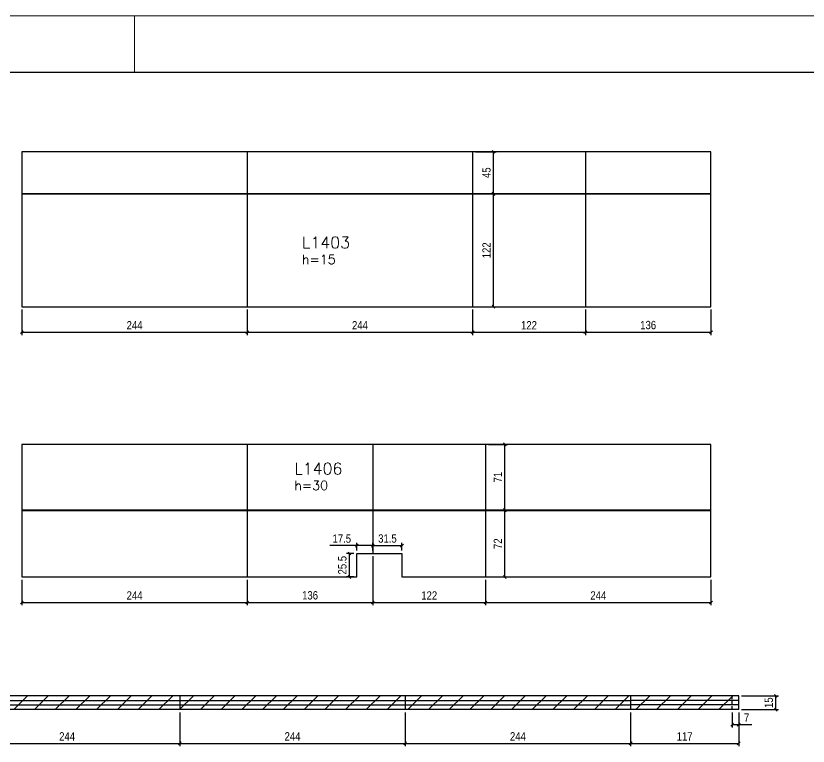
# Model space of a CAD drawing. Extents: x 1860 to 8661, y -614 to 3008.
# Drawn here: x 6278 to 7136, y 2217 to 3008 of the extents above; entities that cross this region are included whole.
import ezdxf

# ---------------------------------------------------------------- set-up
doc = ezdxf.new("R2010")
doc.units = 0
doc.linetypes.add('HIDDEN', pattern=[0.375, 0.25, -0.125])
for name, color, linetype in [('COTA', 241, 'Continuous'), ('F-LAJES-DIM', 2, 'Continuous'), ('F-LAJES-NOME', 4, 'Continuous'), ('Painéis', 200, 'Continuous'), ('SARR_2.2x7', 40, 'Continuous')]:
    doc.layers.add(name, color=color, linetype=linetype)
doc.layers.add('FOLHA', color=255, linetype='Continuous', lineweight=5)
doc.layers.add('Hachura', color=251, linetype='Continuous', lineweight=9)
doc.styles.add('COTA TECNICA-50', font='techl___.ttf', dxfattribs={"height": 9})
doc.styles.add('MCP', font='romans.shx')
doc.dimstyles.new('COTA PAINEL-50', dxfattribs={"dimtxt": 9, "dimasz": 3, "dimexe": 3, "dimexo": 3, "dimgap": 3, "dimtad": 1, "dimdec": 1, "dimzin": 12, "dimdsep": 46, "dimtxsty": 'COTA TECNICA-50', "dimblk1": 'OBLIQUE', "dimblk2": 'OBLIQUE', "dimsah": 1, "dimcen": 0.9, "dimclrd": 4, "dimclre": 4, "dimclrt": 240, "dimadec": 1, "dimazin": 3, "dimtfac": 1, "dimtdec": 1, "dimtmove": 0, "dimatfit": 3, "dimfxl": 1, "dimtolj": 1, "dimtzin": 12, "dimarcsym": 0})

# ---------------------------------------------------------------- blocks, each defined once
blk = doc.blocks.new('_Oblique')
at = {"color": 0, "linetype": 'ByBlock', "lineweight": -2}
blk.add_line((-0.5, -0.5), (0.5, 0.5), dxfattribs=at)
blk = doc.blocks.new('*D355')
at = {"layer": 'COTA', "color": 4, "lineweight": -2, "transparency": 16777216}
for p, q in [((6284.51, 2689.95), (6284.51, 2662.34)), ((6528.51, 2689.95), (6528.51, 2662.34)), ((6284.51, 2665.34), (6528.51, 2665.34))]:
    blk.add_line(p, q, dxfattribs=at)
at = {"layer": 'Defpoints', "color": 0, "transparency": 16777216}
for p in [(6284.51, 2692.95), (6528.51, 2692.95), (6528.51, 2665.34)]:
    blk.add_point(p, dxfattribs=at)
at = {"layer": 'COTA', "color": 4, "lineweight": -2, "transparency": 16777216, "xscale": 3, "yscale": 3, "zscale": 3, "rotation": 180}
blk.add_blockref('_Oblique', (6284.51, 2665.34), dxfattribs=at)
at = {"layer": 'COTA', "color": 4, "lineweight": -2, "transparency": 16777216, "xscale": 3, "yscale": 3, "zscale": 3}
blk.add_blockref('_Oblique', (6528.51, 2665.34), dxfattribs=at)
at = {"layer": 'COTA', "color": 240, "transparency": 16777216, "insert": (6406.51, 2672.91), "char_height": 9, "attachment_point": 5, "style": 'COTA TECNICA-50'}
blk.add_mtext('\\A1;244', dxfattribs=at)
blk = doc.blocks.new('*D356')
at = {"layer": 'COTA', "color": 4, "lineweight": -2, "transparency": 16777216}
for p, q in [((6528.51, 2689.95), (6528.51, 2662.34)), ((6772.51, 2689.95), (6772.51, 2662.34)), ((6528.51, 2665.34), (6772.51, 2665.34))]:
    blk.add_line(p, q, dxfattribs=at)
at = {"layer": 'Defpoints', "color": 0, "transparency": 16777216}
for p in [(6528.51, 2692.95), (6772.51, 2692.95), (6772.51, 2665.34)]:
    blk.add_point(p, dxfattribs=at)
at = {"layer": 'COTA', "color": 4, "lineweight": -2, "transparency": 16777216, "xscale": 3, "yscale": 3, "zscale": 3, "rotation": 180}
blk.add_blockref('_Oblique', (6528.51, 2665.34), dxfattribs=at)
at = {"layer": 'COTA', "color": 4, "lineweight": -2, "transparency": 16777216, "xscale": 3, "yscale": 3, "zscale": 3}
blk.add_blockref('_Oblique', (6772.51, 2665.34), dxfattribs=at)
at = {"layer": 'COTA', "color": 240, "transparency": 16777216, "insert": (6650.51, 2672.91), "char_height": 9, "attachment_point": 5, "style": 'COTA TECNICA-50'}
blk.add_mtext('\\A1;244', dxfattribs=at)
blk = doc.blocks.new('*D357')
at = {"layer": 'COTA', "color": 4, "lineweight": -2, "transparency": 16777216}
for p, q in [((6772.51, 2689.95), (6772.51, 2662.34)), ((6894.51, 2689.95), (6894.51, 2662.34)), ((6772.51, 2665.34), (6894.51, 2665.34))]:
    blk.add_line(p, q, dxfattribs=at)
at = {"layer": 'Defpoints', "color": 0, "transparency": 16777216}
for p in [(6772.51, 2692.95), (6894.51, 2692.95), (6894.51, 2665.34)]:
    blk.add_point(p, dxfattribs=at)
at = {"layer": 'COTA', "color": 4, "lineweight": -2, "transparency": 16777216, "xscale": 3, "yscale": 3, "zscale": 3, "rotation": 180}
blk.add_blockref('_Oblique', (6772.51, 2665.34), dxfattribs=at)
at = {"layer": 'COTA', "color": 4, "lineweight": -2, "transparency": 16777216, "xscale": 3, "yscale": 3, "zscale": 3}
blk.add_blockref('_Oblique', (6894.51, 2665.34), dxfattribs=at)
at = {"layer": 'COTA', "color": 240, "transparency": 16777216, "insert": (6833.51, 2672.9), "char_height": 9, "attachment_point": 5, "style": 'COTA TECNICA-50'}
blk.add_mtext('\\A1;122', dxfattribs=at)
blk = doc.blocks.new('*D360')
at = {"layer": 'COTA', "color": 4, "lineweight": -2, "transparency": 16777216}
for p, q in [((6775.51, 2814.95), (6798.1, 2814.95)), ((6795.1, 2692.95), (6795.1, 2814.95)), ((6775.51, 2692.95), (6798.1, 2692.95))]:
    blk.add_line(p, q, dxfattribs=at)
at = {"layer": 'Defpoints', "color": 0, "transparency": 16777216}
for p in [(6772.51, 2814.95), (6795.1, 2814.95), (6772.51, 2692.95)]:
    blk.add_point(p, dxfattribs=at)
at = {"layer": 'COTA', "color": 4, "lineweight": -2, "transparency": 16777216, "xscale": 3, "yscale": 3, "zscale": 3}
for p, rotation in [((6795.1, 2814.95), 90), ((6795.1, 2692.95), 270)]:
    blk.add_blockref('_Oblique', p, dxfattribs=dict(at, rotation=rotation))
at = {"layer": 'COTA', "color": 240, "transparency": 16777216, "insert": (6787.55, 2753.95), "char_height": 9, "attachment_point": 5, "rotation": 90, "style": 'COTA TECNICA-50'}
blk.add_mtext('\\A1;122', dxfattribs=at)
blk = doc.blocks.new('*D361')
at = {"layer": 'COTA', "color": 4, "lineweight": -2, "transparency": 16777216}
for p, q in [((6775.51, 2860.45), (6798.1, 2860.45)), ((6795.1, 2815.45), (6795.1, 2860.45)), ((6775.51, 2815.45), (6798.1, 2815.45))]:
    blk.add_line(p, q, dxfattribs=at)
at = {"layer": 'Defpoints', "color": 0, "transparency": 16777216}
for p in [(6772.51, 2860.45), (6795.1, 2860.45), (6772.51, 2815.45)]:
    blk.add_point(p, dxfattribs=at)
at = {"layer": 'COTA', "color": 4, "lineweight": -2, "transparency": 16777216, "xscale": 3, "yscale": 3, "zscale": 3}
for p, rotation in [((6795.1, 2860.45), 90), ((6795.1, 2815.45), 270)]:
    blk.add_blockref('_Oblique', p, dxfattribs=dict(at, rotation=rotation))
at = {"layer": 'COTA', "color": 240, "transparency": 16777216, "insert": (6787.5, 2837.95), "char_height": 9, "attachment_point": 5, "rotation": 90, "style": 'COTA TECNICA-50'}
blk.add_mtext('\\A1;45', dxfattribs=at)
blk = doc.blocks.new('*D362')
at = {"layer": 'COTA', "color": 4, "lineweight": -2, "transparency": 16777216}
for p, q in [((6894.51, 2689.95), (6894.51, 2662.34)), ((7030.51, 2689.95), (7030.51, 2662.34)), ((6894.51, 2665.34), (7030.51, 2665.34))]:
    blk.add_line(p, q, dxfattribs=at)
at = {"layer": 'Defpoints', "color": 0, "transparency": 16777216}
for p in [(6894.51, 2692.95), (7030.51, 2692.95), (7030.51, 2665.34)]:
    blk.add_point(p, dxfattribs=at)
at = {"layer": 'COTA', "color": 4, "lineweight": -2, "transparency": 16777216, "xscale": 3, "yscale": 3, "zscale": 3, "rotation": 180}
blk.add_blockref('_Oblique', (6894.51, 2665.34), dxfattribs=at)
at = {"layer": 'COTA', "color": 4, "lineweight": -2, "transparency": 16777216, "xscale": 3, "yscale": 3, "zscale": 3}
blk.add_blockref('_Oblique', (7030.51, 2665.34), dxfattribs=at)
at = {"layer": 'COTA', "color": 240, "transparency": 16777216, "insert": (6962.51, 2673.04), "char_height": 9, "attachment_point": 5, "style": 'COTA TECNICA-50'}
blk.add_mtext('\\A1;136', dxfattribs=at)
blk = doc.blocks.new('*D374')
at = {"layer": 'COTA', "color": 4, "lineweight": -2, "transparency": 16777216}
for p, q in [((6284.51, 2397.55), (6284.51, 2369.95)), ((6528.51, 2397.55), (6528.51, 2369.95)), ((6284.51, 2372.95), (6528.51, 2372.95))]:
    blk.add_line(p, q, dxfattribs=at)
at = {"layer": 'Defpoints', "color": 0, "transparency": 16777216}
for p in [(6284.51, 2400.55), (6528.51, 2400.55), (6528.51, 2372.95)]:
    blk.add_point(p, dxfattribs=at)
at = {"layer": 'COTA', "color": 4, "lineweight": -2, "transparency": 16777216, "xscale": 3, "yscale": 3, "zscale": 3, "rotation": 180}
blk.add_blockref('_Oblique', (6284.51, 2372.95), dxfattribs=at)
at = {"layer": 'COTA', "color": 4, "lineweight": -2, "transparency": 16777216, "xscale": 3, "yscale": 3, "zscale": 3}
blk.add_blockref('_Oblique', (6528.51, 2372.95), dxfattribs=at)
at = {"layer": 'COTA', "color": 240, "transparency": 16777216, "insert": (6406.51, 2380.52), "char_height": 9, "attachment_point": 5, "style": 'COTA TECNICA-50'}
blk.add_mtext('\\A1;244', dxfattribs=at)
blk = doc.blocks.new('*D375')
at = {"layer": 'COTA', "color": 4, "lineweight": -2, "transparency": 16777216}
for p, q in [((6786.51, 2397.55), (6786.51, 2369.95)), ((7030.51, 2397.55), (7030.51, 2369.95)), ((6786.51, 2372.95), (7030.51, 2372.95))]:
    blk.add_line(p, q, dxfattribs=at)
at = {"layer": 'Defpoints', "color": 0, "transparency": 16777216}
for p in [(6786.51, 2400.55), (7030.51, 2400.55), (7030.51, 2372.95)]:
    blk.add_point(p, dxfattribs=at)
at = {"layer": 'COTA', "color": 4, "lineweight": -2, "transparency": 16777216, "xscale": 3, "yscale": 3, "zscale": 3, "rotation": 180}
blk.add_blockref('_Oblique', (6786.51, 2372.95), dxfattribs=at)
at = {"layer": 'COTA', "color": 4, "lineweight": -2, "transparency": 16777216, "xscale": 3, "yscale": 3, "zscale": 3}
blk.add_blockref('_Oblique', (7030.51, 2372.95), dxfattribs=at)
at = {"layer": 'COTA', "color": 240, "transparency": 16777216, "insert": (6908.51, 2380.52), "char_height": 9, "attachment_point": 5, "style": 'COTA TECNICA-50'}
blk.add_mtext('\\A1;244', dxfattribs=at)
blk = doc.blocks.new('*D376')
at = {"layer": 'COTA', "color": 4, "lineweight": -2, "transparency": 16777216}
for p, q in [((6664.51, 2423.05), (6664.51, 2369.95)), ((6528.51, 2397.55), (6528.51, 2369.95)), ((6528.51, 2372.95), (6664.51, 2372.95))]:
    blk.add_line(p, q, dxfattribs=at)
at = {"layer": 'Defpoints', "color": 0, "transparency": 16777216}
for p in [(6664.51, 2426.05), (6528.51, 2400.55), (6664.51, 2372.95)]:
    blk.add_point(p, dxfattribs=at)
at = {"layer": 'COTA', "color": 4, "lineweight": -2, "transparency": 16777216, "xscale": 3, "yscale": 3, "zscale": 3, "rotation": 180}
blk.add_blockref('_Oblique', (6528.51, 2372.95), dxfattribs=at)
at = {"layer": 'COTA', "color": 4, "lineweight": -2, "transparency": 16777216, "xscale": 3, "yscale": 3, "zscale": 3}
blk.add_blockref('_Oblique', (6664.51, 2372.95), dxfattribs=at)
at = {"layer": 'COTA', "color": 240, "transparency": 16777216, "insert": (6596.51, 2380.65), "char_height": 9, "attachment_point": 5, "style": 'COTA TECNICA-50'}
blk.add_mtext('\\A1;136', dxfattribs=at)
blk = doc.blocks.new('*D377')
at = {"layer": 'COTA', "color": 4, "lineweight": -2, "transparency": 16777216}
for p, q in [((6664.51, 2423.05), (6664.51, 2369.95)), ((6786.51, 2397.55), (6786.51, 2369.95)), ((6664.51, 2372.95), (6786.51, 2372.95))]:
    blk.add_line(p, q, dxfattribs=at)
at = {"layer": 'Defpoints', "color": 0, "transparency": 16777216}
for p in [(6664.51, 2426.05), (6786.51, 2400.55), (6786.51, 2372.95)]:
    blk.add_point(p, dxfattribs=at)
at = {"layer": 'COTA', "color": 4, "lineweight": -2, "transparency": 16777216, "xscale": 3, "yscale": 3, "zscale": 3, "rotation": 180}
blk.add_blockref('_Oblique', (6664.51, 2372.95), dxfattribs=at)
at = {"layer": 'COTA', "color": 4, "lineweight": -2, "transparency": 16777216, "xscale": 3, "yscale": 3, "zscale": 3}
blk.add_blockref('_Oblique', (6786.51, 2372.95), dxfattribs=at)
at = {"layer": 'COTA', "color": 240, "transparency": 16777216, "insert": (6725.51, 2380.5), "char_height": 9, "attachment_point": 5, "style": 'COTA TECNICA-50'}
blk.add_mtext('\\A1;122', dxfattribs=at)
blk = doc.blocks.new('*D378')
at = {"layer": 'COTA', "color": 4, "lineweight": -2, "transparency": 16777216}
for p, q in [((6644.01, 2426.05), (6636.07, 2426.05)), ((6639.07, 2400.55), (6639.07, 2426.05)), ((6644.01, 2400.55), (6636.07, 2400.55))]:
    blk.add_line(p, q, dxfattribs=at)
at = {"layer": 'Defpoints', "color": 0, "transparency": 16777216}
for p in [(6639.07, 2426.05), (6647.01, 2426.05), (6647.01, 2400.55)]:
    blk.add_point(p, dxfattribs=at)
at = {"layer": 'COTA', "color": 4, "lineweight": -2, "transparency": 16777216, "xscale": 3, "yscale": 3, "zscale": 3}
for p, rotation in [((6639.07, 2426.05), 90), ((6639.07, 2400.55), 270)]:
    blk.add_blockref('_Oblique', p, dxfattribs=dict(at, rotation=rotation))
at = {"layer": 'COTA', "color": 240, "transparency": 16777216, "insert": (6631.47, 2413.3), "char_height": 9, "attachment_point": 5, "rotation": 90, "style": 'COTA TECNICA-50'}
blk.add_mtext('\\A1;25.5', dxfattribs=at)
blk = doc.blocks.new('*D379')
at = {"layer": 'COTA', "color": 4, "lineweight": -2, "transparency": 16777216}
for p, q in [((6647.01, 2429.05), (6647.01, 2437.44)), ((6664.51, 2429.05), (6664.51, 2437.44)), ((6647.01, 2434.44), (6617.77, 2434.44)), ((6664.51, 2434.44), (6647.01, 2434.44))]:
    blk.add_line(p, q, dxfattribs=at)
at = {"layer": 'Defpoints', "color": 0, "transparency": 16777216}
for p in [(6647.01, 2434.44), (6647.01, 2426.05), (6664.51, 2426.05)]:
    blk.add_point(p, dxfattribs=at)
at = {"layer": 'COTA', "color": 4, "lineweight": -2, "transparency": 16777216, "xscale": 3, "yscale": 3, "zscale": 3, "rotation": 180}
blk.add_blockref('_Oblique', (6647.01, 2434.44), dxfattribs=at)
at = {"layer": 'COTA', "color": 4, "lineweight": -2, "transparency": 16777216, "xscale": 3, "yscale": 3, "zscale": 3}
blk.add_blockref('_Oblique', (6664.51, 2434.44), dxfattribs=at)
at = {"layer": 'COTA', "color": 240, "transparency": 16777216, "insert": (6630.89, 2442.03), "char_height": 9, "attachment_point": 5, "style": 'COTA TECNICA-50'}
blk.add_mtext('\\A1;17.5', dxfattribs=at)
blk = doc.blocks.new('*D380')
at = {"layer": 'COTA', "color": 4, "lineweight": -2, "transparency": 16777216}
for p, q in [((6664.51, 2429.05), (6664.51, 2437.44)), ((6696.01, 2429.05), (6696.01, 2437.44)), ((6664.51, 2434.44), (6696.01, 2434.44))]:
    blk.add_line(p, q, dxfattribs=at)
at = {"layer": 'Defpoints', "color": 0, "transparency": 16777216}
for p in [(6696.01, 2434.44), (6664.51, 2426.05), (6696.01, 2426.05)]:
    blk.add_point(p, dxfattribs=at)
at = {"layer": 'COTA', "color": 4, "lineweight": -2, "transparency": 16777216, "xscale": 3, "yscale": 3, "zscale": 3, "rotation": 180}
blk.add_blockref('_Oblique', (6664.51, 2434.44), dxfattribs=at)
at = {"layer": 'COTA', "color": 4, "lineweight": -2, "transparency": 16777216, "xscale": 3, "yscale": 3, "zscale": 3}
blk.add_blockref('_Oblique', (6696.01, 2434.44), dxfattribs=at)
at = {"layer": 'COTA', "color": 240, "transparency": 16777216, "insert": (6680.26, 2442.13), "char_height": 9, "attachment_point": 5, "style": 'COTA TECNICA-50'}
blk.add_mtext('\\A1;31.5', dxfattribs=at)
blk = doc.blocks.new('*D381')
at = {"layer": 'COTA', "color": 4, "lineweight": -2, "transparency": 16777216}
for p, q in [((6789.51, 2472.55), (6810.37, 2472.55)), ((6807.37, 2400.55), (6807.37, 2472.55)), ((6789.51, 2400.55), (6810.37, 2400.55))]:
    blk.add_line(p, q, dxfattribs=at)
at = {"layer": 'Defpoints', "color": 0, "transparency": 16777216}
for p in [(6786.51, 2472.55), (6807.37, 2472.55), (6786.51, 2400.55)]:
    blk.add_point(p, dxfattribs=at)
at = {"layer": 'COTA', "color": 4, "lineweight": -2, "transparency": 16777216, "xscale": 3, "yscale": 3, "zscale": 3}
for p, rotation in [((6807.37, 2472.55), 90), ((6807.37, 2400.55), 270)]:
    blk.add_blockref('_Oblique', p, dxfattribs=dict(at, rotation=rotation))
at = {"layer": 'COTA', "color": 240, "transparency": 16777216, "insert": (6799.8, 2436.55), "char_height": 9, "attachment_point": 5, "rotation": 90, "style": 'COTA TECNICA-50'}
blk.add_mtext('\\A1;72', dxfattribs=at)
blk = doc.blocks.new('*D382')
at = {"layer": 'COTA', "color": 4, "lineweight": -2, "transparency": 16777216}
for p, q in [((6789.51, 2544.05), (6810.37, 2544.05)), ((6807.37, 2473.05), (6807.37, 2544.05)), ((6789.51, 2473.05), (6810.37, 2473.05))]:
    blk.add_line(p, q, dxfattribs=at)
at = {"layer": 'Defpoints', "color": 0, "transparency": 16777216}
for p in [(6786.51, 2544.05), (6807.37, 2544.05), (6786.51, 2473.05)]:
    blk.add_point(p, dxfattribs=at)
at = {"layer": 'COTA', "color": 4, "lineweight": -2, "transparency": 16777216, "xscale": 3, "yscale": 3, "zscale": 3}
for p, rotation in [((6807.37, 2544.05), 90), ((6807.37, 2473.05), 270)]:
    blk.add_blockref('_Oblique', p, dxfattribs=dict(at, rotation=rotation))
at = {"layer": 'COTA', "color": 240, "transparency": 16777216, "insert": (6799.8, 2508.55), "char_height": 9, "attachment_point": 5, "rotation": 90, "style": 'COTA TECNICA-50'}
blk.add_mtext('\\A1;71', dxfattribs=at)
blk = doc.blocks.new('*D449')
at = {"layer": 'COTA', "color": 4, "lineweight": -2, "transparency": 16777216}
for p, q in [((6211.51, 2254.02), (6211.51, 2217.5)), ((6455.51, 2254.02), (6455.51, 2217.5)), ((6211.51, 2220.5), (6455.51, 2220.5))]:
    blk.add_line(p, q, dxfattribs=at)
at = {"layer": 'Defpoints', "color": 0, "transparency": 16777216}
for p in [(6211.51, 2257.02), (6455.51, 2257.02), (6455.51, 2220.5)]:
    blk.add_point(p, dxfattribs=at)
at = {"layer": 'COTA', "color": 4, "lineweight": -2, "transparency": 16777216, "xscale": 3, "yscale": 3, "zscale": 3, "rotation": 180}
blk.add_blockref('_Oblique', (6211.51, 2220.5), dxfattribs=at)
at = {"layer": 'COTA', "color": 4, "lineweight": -2, "transparency": 16777216, "xscale": 3, "yscale": 3, "zscale": 3}
blk.add_blockref('_Oblique', (6455.51, 2220.5), dxfattribs=at)
at = {"layer": 'COTA', "color": 240, "transparency": 16777216, "insert": (6333.51, 2228.07), "char_height": 9, "attachment_point": 5, "style": 'COTA TECNICA-50'}
blk.add_mtext('\\A1;244', dxfattribs=at)
blk = doc.blocks.new('*D450')
at = {"layer": 'COTA', "color": 4, "lineweight": -2, "transparency": 16777216}
for p, q in [((6455.51, 2254.02), (6455.51, 2217.5)), ((6699.51, 2254.02), (6699.51, 2217.5)), ((6455.51, 2220.5), (6699.51, 2220.5))]:
    blk.add_line(p, q, dxfattribs=at)
at = {"layer": 'Defpoints', "color": 0, "transparency": 16777216}
for p in [(6455.51, 2257.02), (6699.51, 2257.02), (6699.51, 2220.5)]:
    blk.add_point(p, dxfattribs=at)
at = {"layer": 'COTA', "color": 4, "lineweight": -2, "transparency": 16777216, "xscale": 3, "yscale": 3, "zscale": 3, "rotation": 180}
blk.add_blockref('_Oblique', (6455.51, 2220.5), dxfattribs=at)
at = {"layer": 'COTA', "color": 4, "lineweight": -2, "transparency": 16777216, "xscale": 3, "yscale": 3, "zscale": 3}
blk.add_blockref('_Oblique', (6699.51, 2220.5), dxfattribs=at)
at = {"layer": 'COTA', "color": 240, "transparency": 16777216, "insert": (6577.51, 2228.07), "char_height": 9, "attachment_point": 5, "style": 'COTA TECNICA-50'}
blk.add_mtext('\\A1;244', dxfattribs=at)
blk = doc.blocks.new('*D451')
at = {"layer": 'COTA', "color": 4, "lineweight": -2, "transparency": 16777216}
for p, q in [((6699.51, 2254.02), (6699.51, 2217.5)), ((6943.51, 2254.02), (6943.51, 2217.5)), ((6699.51, 2220.5), (6943.51, 2220.5))]:
    blk.add_line(p, q, dxfattribs=at)
at = {"layer": 'Defpoints', "color": 0, "transparency": 16777216}
for p in [(6699.51, 2257.02), (6943.51, 2257.02), (6943.51, 2220.5)]:
    blk.add_point(p, dxfattribs=at)
at = {"layer": 'COTA', "color": 4, "lineweight": -2, "transparency": 16777216, "xscale": 3, "yscale": 3, "zscale": 3, "rotation": 180}
blk.add_blockref('_Oblique', (6699.51, 2220.5), dxfattribs=at)
at = {"layer": 'COTA', "color": 4, "lineweight": -2, "transparency": 16777216, "xscale": 3, "yscale": 3, "zscale": 3}
blk.add_blockref('_Oblique', (6943.51, 2220.5), dxfattribs=at)
at = {"layer": 'COTA', "color": 240, "transparency": 16777216, "insert": (6821.51, 2228.07), "char_height": 9, "attachment_point": 5, "style": 'COTA TECNICA-50'}
blk.add_mtext('\\A1;244', dxfattribs=at)
blk = doc.blocks.new('*D453')
at = {"layer": 'COTA', "color": 4, "lineweight": -2, "transparency": 16777216}
for p, q in [((6943.51, 2254.02), (6943.51, 2217.5)), ((7060.51, 2254.02), (7060.51, 2217.5)), ((6943.51, 2220.5), (7060.51, 2220.5))]:
    blk.add_line(p, q, dxfattribs=at)
at = {"layer": 'Defpoints', "color": 0, "transparency": 16777216}
for p in [(6943.51, 2257.02), (7060.51, 2257.02), (7060.51, 2220.5)]:
    blk.add_point(p, dxfattribs=at)
at = {"layer": 'COTA', "color": 4, "lineweight": -2, "transparency": 16777216, "xscale": 3, "yscale": 3, "zscale": 3, "rotation": 180}
blk.add_blockref('_Oblique', (6943.51, 2220.5), dxfattribs=at)
at = {"layer": 'COTA', "color": 4, "lineweight": -2, "transparency": 16777216, "xscale": 3, "yscale": 3, "zscale": 3}
blk.add_blockref('_Oblique', (7060.51, 2220.5), dxfattribs=at)
at = {"layer": 'COTA', "color": 240, "transparency": 16777216, "insert": (7002.01, 2228.07), "char_height": 9, "attachment_point": 5, "style": 'COTA TECNICA-50'}
blk.add_mtext('\\A1;117', dxfattribs=at)
blk = doc.blocks.new('*D454')
at = {"layer": 'COTA', "color": 4, "lineweight": -2, "transparency": 16777216}
for p, q in [((7053.51, 2254.02), (7053.51, 2237.79)), ((7060.51, 2254.02), (7060.51, 2237.79)), ((7053.51, 2240.79), (7060.51, 2240.79)), ((7060.51, 2240.79), (7074.66, 2240.79))]:
    blk.add_line(p, q, dxfattribs=at)
at = {"layer": 'Defpoints', "color": 0, "transparency": 16777216}
for p in [(7053.51, 2257.02), (7060.51, 2257.02), (7060.51, 2240.79)]:
    blk.add_point(p, dxfattribs=at)
at = {"layer": 'COTA', "color": 4, "lineweight": -2, "transparency": 16777216, "xscale": 3, "yscale": 3, "zscale": 3, "rotation": 180}
blk.add_blockref('_Oblique', (7053.51, 2240.79), dxfattribs=at)
at = {"layer": 'COTA', "color": 4, "lineweight": -2, "transparency": 16777216, "xscale": 3, "yscale": 3, "zscale": 3}
blk.add_blockref('_Oblique', (7060.51, 2240.79), dxfattribs=at)
at = {"layer": 'COTA', "color": 240, "transparency": 16777216, "insert": (7069.08, 2248.35), "char_height": 9, "attachment_point": 5, "style": 'COTA TECNICA-50'}
blk.add_mtext('\\A1;7', dxfattribs=at)
blk = doc.blocks.new('*D455')
at = {"layer": 'COTA', "color": 4, "lineweight": -2, "transparency": 16777216}
for p, q in [((7063.51, 2272.02), (7103.68, 2272.02)), ((7100.68, 2257.02), (7100.68, 2272.02)), ((7063.51, 2257.02), (7103.68, 2257.02))]:
    blk.add_line(p, q, dxfattribs=at)
at = {"layer": 'Defpoints', "color": 0, "transparency": 16777216}
for p in [(7060.51, 2272.02), (7100.68, 2272.02), (7060.51, 2257.02)]:
    blk.add_point(p, dxfattribs=at)
at = {"layer": 'COTA', "color": 4, "lineweight": -2, "transparency": 16777216, "xscale": 3, "yscale": 3, "zscale": 3}
for p, rotation in [((7100.68, 2272.02), 90), ((7100.68, 2257.02), 270)]:
    blk.add_blockref('_Oblique', p, dxfattribs=dict(at, rotation=rotation))
at = {"layer": 'COTA', "color": 240, "transparency": 16777216, "insert": (7093.08, 2264.52), "char_height": 9, "attachment_point": 5, "rotation": 90, "style": 'COTA TECNICA-50'}
blk.add_mtext('\\A1;15', dxfattribs=at)

msp = doc.modelspace()

# ---------------------------------------------------------------- hatches: boundary and pattern name
at = {"layer": 'Hachura', "linetype": 'ByBlock'}
h = msp.add_hatch(dxfattribs=at)
h.set_pattern_fill('ANSI31', color=256, scale=5)
h.paths.add_polyline_path([(5479.51, 2272.02), (5479.51, 2257.02), (5723.51, 2257.02), (5723.51, 2272.02)])
h.paths.add_polyline_path([(5723.51, 2272.02), (5723.51, 2257.02), (5967.51, 2257.02), (5967.51, 2272.02)])
h.paths.add_polyline_path([(6211.51, 2257.02), (6211.51, 2272.02), (5967.51, 2272.02), (5967.51, 2257.02)])
h.paths.add_polyline_path([(6455.51, 2257.02), (6455.51, 2272.02), (6211.51, 2272.02), (6211.51, 2257.02)])
h.paths.add_polyline_path([(6699.51, 2257.02), (6699.51, 2272.02), (6455.51, 2272.02), (6455.51, 2257.02)])
h.paths.add_polyline_path([(6699.51, 2272.02), (6699.51, 2257.02), (6943.51, 2257.02), (6943.51, 2272.02)])
h.paths.add_polyline_path([(6943.51, 2272.02), (6943.51, 2257.02), (7060.51, 2257.02), (7060.51, 2272.02)])

# ---------------------------------------------------------------- linework, layer by layer
at = {"color": 30}
msp.add_line((2012.11, 2946.69), (8600.49, 2946.69), dxfattribs=at)
at = {"layer": 'FOLHA'}
for p, q in [((1859.7, 3007.66), (8661.45, 3007.66)), ((6406.48, 3007.66), (6406.48, 2946.69))]:
    msp.add_line(p, q, dxfattribs=at)
at = {"layer": 'Painéis'}
for p, q in [((6528.51, 2860.45), (6528.51, 2692.95)), ((6772.51, 2860.45), (6772.51, 2692.95)), ((6894.51, 2860.45), (6894.51, 2692.95)), ((6284.51, 2815.45), (7030.51, 2815.45)), ((6284.51, 2814.95), (7030.51, 2814.95)), ((6528.51, 2544.05), (6528.51, 2400.55)), ((6664.51, 2544.05), (6664.51, 2426.05)), ((6786.51, 2544.05), (6786.51, 2400.55)), ((6284.51, 2473.05), (7030.51, 2473.05)), ((6284.51, 2472.55), (7030.51, 2472.55)), ((7060.51, 2272.02), (5479.51, 2272.02)), ((6455.51, 2272.02), (6455.51, 2257.02)), ((6699.51, 2272.02), (6699.51, 2257.02)), ((6943.51, 2272.02), (6943.51, 2257.02)), ((7060.51, 2257.02), (7060.51, 2272.02)), ((7060.51, 2257.02), (5479.51, 2257.02))]:
    msp.add_line(p, q, dxfattribs=at)
for points in [[(6284.51, 2692.95), (7030.51, 2692.95), (7030.51, 2860.45), (6284.51, 2860.45)], [(7030.51, 2500.55), (7030.51, 2544.05), (6284.51, 2544.05), (6284.51, 2476.05), (6284.51, 2400.55), (6647.01, 2400.55), (6647.01, 2426.05), (6696.01, 2426.05), (6696.01, 2400.55), (7030.51, 2400.55)]]:
    msp.add_lwpolyline(points, close=True, dxfattribs=at)
at = {"layer": 'SARR_2.2x7'}
for p, q in [((6211.51, 2267.02), (6455.51, 2267.02)), ((6455.51, 2267.02), (6699.51, 2267.02)), ((6699.51, 2267.02), (6943.51, 2267.02)), ((7060.51, 2267.02), (6943.51, 2267.02)), ((6211.51, 2262.02), (6455.51, 2262.02)), ((6455.51, 2262.02), (6699.51, 2262.02)), ((6699.51, 2262.02), (6943.51, 2262.02)), ((7060.51, 2262.02), (6943.51, 2262.02))]:
    msp.add_line(p, q, dxfattribs=at)
at = {"layer": 'SARR_2.2x7', "linetype": 'HIDDEN', "ltscale": 15}
msp.add_line((7053.51, 2257.02), (7053.51, 2272.02), dxfattribs=at)

# ---------------------------------------------------------------- texts
at = {"layer": 'F-LAJES-DIM', "linetype": 'Continuous', "style": 'MCP'}
for s, p in [('h=15', (6587.78, 2739.14)), ('h=30', (6579.55, 2494.55))]:
    msp.add_text(s, height=10, dxfattribs=at).set_placement(p)
at = {"layer": 'F-LAJES-NOME', "linetype": 'Continuous', "style": 'MCP'}
for s, p in [('L1403', (6587.78, 2756.14)), ('L1406', (6579.55, 2511.55))]:
    msp.add_text(s, height=12.5, dxfattribs=at).set_placement(p)

# ---------------------------------------------------------------- dimensions: what is measured, and where the dimension line sits
at = {"layer": 'COTA'}
dim = msp.add_linear_dim(base=(6795.1, 2860.45), p1=(6772.51, 2815.45), p2=(6772.51, 2860.45), angle=90, dimstyle='COTA PAINEL-50', override={"dimtmove": 1}, dxfattribs=at)
dim.commit()
dim.dimension.update_dxf_attribs({"geometry": '*D361', "text_midpoint": (6787.5, 2837.95)})
for base, p1, p2, angle, picture, middle in [((6795.1, 2814.95), (6772.51, 2692.95), (6772.51, 2814.95), 90, '*D360', (6787.55, 2753.95)), ((6807.37, 2544.05), (6786.51, 2473.05), (6786.51, 2544.05), 90, '*D382', (6799.8, 2508.55)), ((6807.37, 2472.55), (6786.51, 2400.55), (6786.51, 2472.55), 90, '*D381', (6799.8, 2436.55)), ((7100.68, 2272.02), (7060.51, 2257.02), (7060.51, 2272.02), 90, '*D455', (7093.08, 2264.52)), ((7060.51, 2240.79), (7053.51, 2257.02), (7060.51, 2257.02), 180, '*D454', (7069.08, 2248.35))]:
    dim = msp.add_linear_dim(base=base, p1=p1, p2=p2, angle=angle, dimstyle='COTA PAINEL-50', dxfattribs=at)
    dim.commit()
    dim.dimension.update_dxf_attribs({"geometry": picture, "text_midpoint": middle})
for base, p1, p2, picture, middle in [((6528.51, 2665.34), (6284.51, 2692.95), (6528.51, 2692.95), '*D355', (6406.51, 2672.91)), ((7030.51, 2665.34), (6894.51, 2692.95), (7030.51, 2692.95), '*D362', (6962.51, 2673.04)), ((6647.01, 2434.44), (6664.51, 2426.05), (6647.01, 2426.05), '*D379', (6630.89, 2442.03)), ((6696.01, 2434.44), (6664.51, 2426.05), (6696.01, 2426.05), '*D380', (6680.26, 2442.13)), ((6664.51, 2372.95), (6528.51, 2400.55), (6664.51, 2426.05), '*D376', (6596.51, 2380.65)), ((6528.51, 2372.95), (6284.51, 2400.55), (6528.51, 2400.55), '*D374', (6406.51, 2380.52)), ((7030.51, 2372.95), (6786.51, 2400.55), (7030.51, 2400.55), '*D375', (6908.51, 2380.52)), ((7060.51, 2220.5), (6943.51, 2257.02), (7060.51, 2257.02), '*D453', (7002.01, 2228.07))]:
    dim = msp.add_linear_dim(base=base, p1=p1, p2=p2, dimstyle='COTA PAINEL-50', dxfattribs=at)
    dim.commit()
    dim.dimension.update_dxf_attribs({"geometry": picture, "text_midpoint": middle})
for base, p1, p2, picture, middle in [((6772.51, 2665.34), (6528.51, 2692.95), (6772.51, 2692.95), '*D356', (6650.51, 2672.91)), ((6894.51, 2665.34), (6772.51, 2692.95), (6894.51, 2692.95), '*D357', (6833.51, 2672.9)), ((6786.51, 2372.95), (6664.51, 2426.05), (6786.51, 2400.55), '*D377', (6725.51, 2380.5)), ((6455.51, 2220.5), (6211.51, 2257.02), (6455.51, 2257.02), '*D449', (6333.51, 2228.07)), ((6699.51, 2220.5), (6455.51, 2257.02), (6699.51, 2257.02), '*D450', (6577.51, 2228.07)), ((6943.51, 2220.5), (6699.51, 2257.02), (6943.51, 2257.02), '*D451', (6821.51, 2228.07))]:
    dim = msp.add_linear_dim(base=base, p1=p1, p2=p2, dimstyle='COTA PAINEL-50', override={"dimtmove": 1}, dxfattribs=at)
    dim.commit()
    dim.dimension.update_dxf_attribs({"geometry": picture, "text_midpoint": middle})
dim = msp.add_linear_dim(base=(6639.07, 2426.05), p1=(6647.01, 2400.55), p2=(6647.01, 2426.05), angle=90, dimstyle='COTA PAINEL-50', dxfattribs=at)
dim.commit()
dim.dimension.update_dxf_attribs({"geometry": '*D378', "text_midpoint": (6639.07, 2413.3), "dimtype": 160})

doc.saveas('drawing.dxf')
